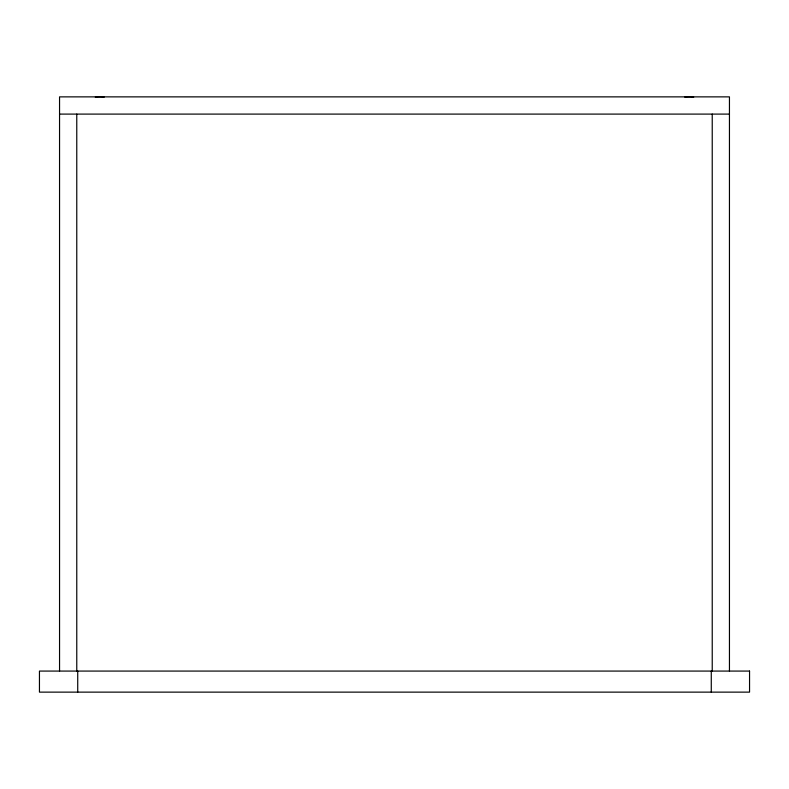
<?xml version="1.0" encoding="UTF-8"?>
<svg xmlns="http://www.w3.org/2000/svg" width="789" height="789" viewBox="0 0 789 789"><rect width="100%" height="100%" fill="white"/><g stroke="black" fill="none" stroke-linecap="round" stroke-linejoin="round"><path stroke-width="1.18" d="M59.55 114.099L729.45 114.099M729.45 671.074L729.45 96.869L59.55 96.869L59.55 671.074M712.23 114.099L712.23 671.074M711.274 671.074L711.274 692.131M77.726 671.074L77.726 692.131M76.77 114.099L76.77 671.074M95.301 97.126A38.276 38.276 0 0 1 104.178 97.126M684.822 97.126A38.276 38.276 0 0 1 693.699 97.126M749.55 671.074L39.45 671.074L39.45 692.131L749.55 692.131L749.55 671.074"/></g></svg>
